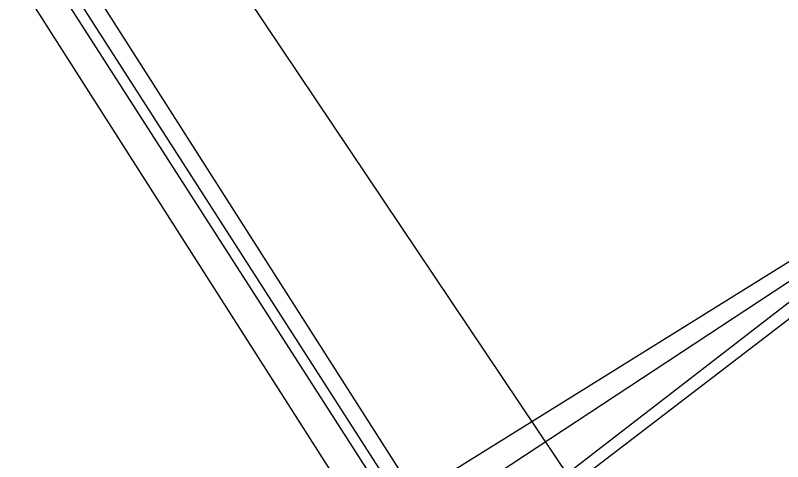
# Model space of a CAD drawing. Header units: feet. Extents: x -84 to 198, y -22 to 181.
# Drawn here: x 24.988 to 25.524, y 25.344 to 25.656 of the extents above; entities that cross this region are included whole.
import ezdxf

# ---------------------------------------------------------------- set-up
doc = ezdxf.new("R2010")
doc.units = ezdxf.units.FT
doc.layers.add('A-LINEA', color=7, linetype='CONTINUOUS')

msp = doc.modelspace()

# ---------------------------------------------------------------- linework, layer by layer
at = {"layer": 'A-LINEA'}
msp.add_line((22.9956, 28.8755), (26.704, 23.3541), dxfattribs=at)
msp.add_line((22.9956, 28.8755), (26.704, 23.3541), dxfattribs=at)
for points in [[(23.1733, 28.5244), (25.2933, 25.2044), (25.3067, 25.1911), (25.32, 25.2044), (23.1867, 28.5244), (23.1867, 28.5378), (23.1733, 28.5244)], [(23.1733, 28.5244), (25.2933, 25.2044), (25.3067, 25.1911), (25.32, 25.2044), (23.1867, 28.5244), (23.1867, 28.5378), (23.1733, 28.5244)], [(23.1867, 28.5378), (25.32, 25.2178), (25.32, 25.2044), (25.3333, 25.2178), (23.2133, 28.5378), (23.2, 28.5378), (23.1867, 28.5378)], [(23.1867, 28.5378), (25.32, 25.2178), (25.32, 25.2044), (25.3333, 25.2178), (23.2133, 28.5378), (23.2, 28.5378), (23.1867, 28.5378)], [(25.7867, 25.6444), (25.9333, 25.4044), (25.4533, 25.0844), (25.2933, 25.3378), (25.7867, 25.6444)], [(25.7867, 25.6444), (25.9333, 25.4044), (25.4533, 25.0844), (25.2933, 25.3378), (25.7867, 25.6444)], [(25.9467, 25.4044), (25.7733, 25.6444), (25.3067, 25.2844), (25.48, 25.0578), (25.9467, 25.4044)], [(25.9467, 25.4044), (25.7733, 25.6444), (25.3067, 25.2844), (25.48, 25.0578), (25.9467, 25.4044)], [(25.7733, 25.6311), (25.92, 25.4044), (25.4533, 25.0978), (25.3067, 25.3244), (25.7733, 25.6311)], [(25.7733, 25.6311), (25.92, 25.4044), (25.4533, 25.0978), (25.3067, 25.3244), (25.7733, 25.6311)], [(25.9333, 25.4044), (25.7733, 25.6311), (25.32, 25.2844), (25.48, 25.0711), (25.9333, 25.4044)], [(25.9333, 25.4044), (25.7733, 25.6311), (25.32, 25.2844), (25.48, 25.0711), (25.9333, 25.4044)]]:
    msp.add_lwpolyline(points, dxfattribs=at)

doc.saveas('drawing.dxf')
